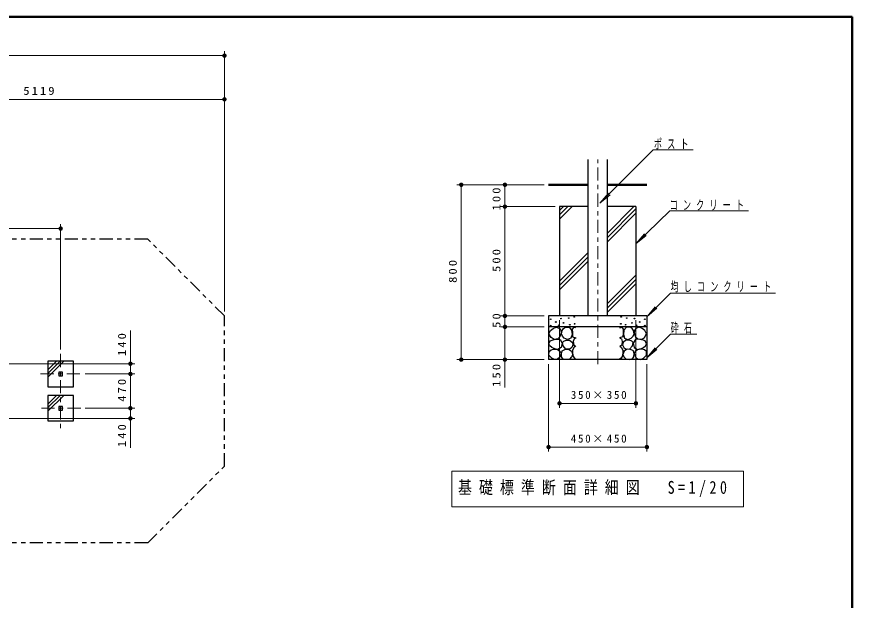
# Model space of a CAD drawing. Units: millimetres on the paper, scale 1:60, with parts at other scales. Extents: x -385 to 0, y -594 to 267.
# Drawn here: x -191.3 to 0, y -460.5 to -327 of the extents above; entities that cross this region are included whole.
import ezdxf

# ---------------------------------------------------------------- set-up
doc = ezdxf.new("R2010")
doc.units = ezdxf.units.MM
doc.linetypes.add('USER2', pattern=[6, 3, -1, 1, -1])
doc.linetypes.add('USER3', pattern=[8, 3, -1, 1, -1, 1, -1])
doc.layers.add('LY_1', color=7, linetype='Continuous', lineweight=25)
doc.styles.add('ＭＳ ゴシック', font='')
doc.styles.get('ＭＳ ゴシック').set_extended_font_data('MS Gothic')

# ---------------------------------------------------------------- blocks, each defined once
blk = doc.blocks.new('filled_dot')
at = {"color": 0, "linetype": 'Continuous', "lineweight": -2, "const_width": 1.25}
blk.add_lwpolyline([(-0.625, 0, 1), (0.625, 0, 1)], format="xyb", close=True, dxfattribs=at)

msp = doc.modelspace()

# ---------------------------------------------------------------- linework, layer by layer
at = {"layer": 'LY_1', "lineweight": 50}
for p, q in [((0, -327), (-385, -327)), ((0, -594), (0, -327)), ((-60.499, -365.451), (-69.521, -365.451)), ((-47.021, -365.451), (-56.044, -365.451))]:
    msp.add_line(p, q, dxfattribs=at)
at = {"layer": 'LY_1', "lineweight": 13}
for p, q in [((-355.064, -335.903), (-143.721, -335.903)), ((-143.721, -394.464), (-143.721, -334.903)), ((-229.038, -345.903), (-143.721, -345.903)), ((-45.547, -357.466), (-57.758, -369.677)), ((-45.547, -357.466), (-36.397, -357.466)), ((-80.521, -365.451), (-90.521, -365.451)), ((-89.521, -405.451), (-89.521, -365.451)), ((-70.521, -365.451), (-80.521, -365.451)), ((-79.521, -370.451), (-79.521, -365.451)), ((-57.758, -369.677), (-55.83, -367.379)), ((-57.758, -369.677), (-55.46, -367.749)), ((-68.021, -370.451), (-80.521, -370.451)), ((-79.521, -395.451), (-79.521, -370.451)), ((-67.021, -373.34), (-64.132, -370.451)), ((-67.021, -372.35), (-65.122, -370.451)), ((-67.021, -371.36), (-66.112, -370.451)), ((-56.044, -376.505), (-49.99, -370.451)), ((-56.044, -377.495), (-49.521, -370.972)), ((-56.044, -378.485), (-49.521, -371.962)), ((-41.797, -371.441), (-49.521, -378.938)), ((-41.797, -371.441), (-23.797, -371.441)), ((-181.221, -403.141), (-181.221, -374.473)), ((-229.038, -375.473), (-181.221, -375.473)), ((-49.521, -378.938), (-47.559, -376.669)), ((-49.521, -378.938), (-47.195, -377.044)), ((-67.021, -387.482), (-60.499, -380.96)), ((-67.021, -388.472), (-60.499, -381.95)), ((-67.021, -389.462), (-60.499, -382.94)), ((-56.044, -392.627), (-49.521, -386.104)), ((-56.044, -393.617), (-49.521, -387.094)), ((-56.044, -394.607), (-49.521, -388.084)), ((-41.612, -390.222), (-47.021, -395.631)), ((-41.612, -390.222), (-17.612, -390.222)), ((-47.021, -395.631), (-45.093, -393.333)), ((-47.021, -395.631), (-44.723, -393.703)), ((-70.521, -395.451), (-80.521, -395.451)), ((-79.521, -397.951), (-79.521, -395.451)), ((-67.021, -396.451), (-67.021, -416.451)), ((-49.521, -396.451), (-49.521, -416.451)), ((-165.254, -398.76), (-165.254, -408.724)), ((-70.521, -397.951), (-80.521, -397.951)), ((-79.521, -411.821), (-79.521, -397.951)), ((-41.612, -399.659), (-47.021, -405.068)), ((-41.612, -399.659), (-35.568, -399.659)), ((-47.021, -405.068), (-45.093, -402.769)), ((-47.021, -405.068), (-44.723, -403.139)), ((-80.521, -405.451), (-90.521, -405.451)), ((-70.521, -405.451), (-80.521, -405.451)), ((-223.455, -406.391), (-164.254, -406.391)), ((-184.138, -407.777), (-182.168, -405.807)), ((-184.138, -408.602), (-181.343, -405.807)), ((-184.138, -409.427), (-180.518, -405.807)), ((-69.521, -406.451), (-69.521, -426.451)), ((-47.021, -406.451), (-47.021, -426.451)), ((-175.638, -408.724), (-164.254, -408.724)), ((-165.254, -408.724), (-165.254, -416.557)), ((-184.138, -415.611), (-182.168, -413.641)), ((-184.138, -416.436), (-181.343, -413.641)), ((-184.138, -417.261), (-180.518, -413.641)), ((-175.638, -416.557), (-164.254, -416.557)), ((-165.254, -416.557), (-165.254, -425.602)), ((-49.521, -415.451), (-67.021, -415.451)), ((-223.455, -418.891), (-164.254, -418.891)), ((-47.021, -425.451), (-69.521, -425.451)), ((-91.671, -430.962), (-91.671, -439.095)), ((-24.871, -430.962), (-91.671, -430.962)), ((-24.871, -439.095), (-24.871, -430.962)), ((-91.671, -439.095), (-24.871, -439.095))]:
    msp.add_line(p, q, dxfattribs=at)
at = {"layer": 'LY_1'}
for p, q in [((-60.499, -395.451), (-60.499, -359.644)), ((-56.044, -395.451), (-56.044, -359.644)), ((-60.499, -370.451), (-67.021, -370.451)), ((-67.021, -370.451), (-67.021, -395.451)), ((-49.521, -370.451), (-56.044, -370.451)), ((-49.521, -370.451), (-49.521, -395.451)), ((-47.021, -395.451), (-69.521, -395.451)), ((-69.521, -395.451), (-69.521, -405.451)), ((-47.021, -395.451), (-47.021, -405.451)), ((-47.021, -397.951), (-69.521, -397.951)), ((-47.021, -405.451), (-69.521, -405.451)), ((-184.138, -405.807), (-184.138, -411.641)), ((-178.305, -405.807), (-184.138, -405.807)), ((-178.305, -411.641), (-178.305, -405.807)), ((-184.138, -411.641), (-178.305, -411.641)), ((-184.138, -413.641), (-184.138, -419.474)), ((-178.305, -413.641), (-184.138, -413.641)), ((-178.305, -419.474), (-178.305, -413.641)), ((-184.138, -419.474), (-178.305, -419.474))]:
    msp.add_line(p, q, dxfattribs=at)
at = {"layer": 'LY_1', "linetype": 'USER2', "lineweight": 13}
for p, q in [((-58.271, -406.474), (-58.271, -359.644)), ((-181.221, -404.141), (-181.221, -421.141)), ((-185.805, -408.724), (-176.638, -408.724)), ((-176.638, -416.557), (-185.805, -416.557))]:
    msp.add_line(p, q, dxfattribs=at)
at = {"layer": 'LY_1', "linetype": 'USER3'}
for p, q in [((-161.295, -377.891), (-196.474, -377.891)), ((-143.721, -395.464), (-161.295, -377.891)), ((-143.721, -429.817), (-143.721, -395.464)), ((-161.295, -447.391), (-143.721, -429.817)), ((-161.295, -447.391), (-197.594, -447.391))]:
    msp.add_line(p, q, dxfattribs=at)
at = {"layer": 'LY_1'}
for points in [[(-68.276, -400.811), (-68.946, -400.358), (-69.471, -399.543), (-69.055, -398.818), (-68.457, -398.311), (-67.769, -397.985), (-66.954, -398.33), (-66.684, -398.791), (-66.61, -399.326), (-66.918, -400.249), (-67.443, -400.684)], [(-65.177, -400.869), (-65.954, -400.524), (-66.373, -400.071), (-66.579, -399.51), (-66.428, -398.755), (-66.118, -398.298), (-65.673, -398), (-64.832, -398.043), (-64.25, -398.734), (-64.163, -399.704), (-64.422, -400.524)], [(-51.366, -400.869), (-50.589, -400.524), (-50.17, -400.071), (-49.964, -399.51), (-50.115, -398.755), (-50.425, -398.298), (-50.87, -398), (-51.711, -398.043), (-52.293, -398.734), (-52.38, -399.704), (-52.121, -400.524)], [(-48.267, -400.811), (-47.597, -400.358), (-47.072, -399.543), (-47.488, -398.818), (-48.086, -398.311), (-48.774, -397.985), (-49.589, -398.33), (-49.859, -398.791), (-49.933, -399.326), (-49.625, -400.249), (-49.1, -400.684)], [(-68.131, -402.947), (-68.765, -402.676), (-69.236, -402.316), (-69.471, -401.843), (-69.127, -401.155), (-68.258, -400.865), (-67.524, -400.73), (-66.881, -400.829), (-66.392, -401.68), (-66.61, -402.64), (-67.389, -403.092)], [(-65.544, -403.026), (-66.191, -402.314), (-66.363, -401.559), (-66.044, -401.204), (-65.522, -400.998), (-64.702, -400.998), (-64.055, -401.559), (-63.948, -402.055), (-64.228, -402.681), (-64.616, -402.983)], [(-50.999, -403.026), (-50.352, -402.314), (-50.18, -401.559), (-50.499, -401.204), (-51.021, -400.998), (-51.841, -400.998), (-52.488, -401.559), (-52.595, -402.055), (-52.315, -402.681), (-51.927, -402.983)], [(-48.412, -402.947), (-47.778, -402.676), (-47.307, -402.316), (-47.072, -401.843), (-47.416, -401.155), (-48.285, -400.865), (-49.019, -400.73), (-49.662, -400.829), (-50.151, -401.68), (-49.933, -402.64), (-49.154, -403.092)], [(-68.149, -405.392), (-68.765, -405.139), (-69.471, -404.432), (-69.399, -403.581), (-68.957, -403.2), (-68.366, -403.038), (-67.85, -403.053), (-67.352, -403.219), (-66.868, -403.559), (-66.61, -404.016), (-66.99, -404.94), (-67.461, -405.374)], [(-66.601, -404.104), (-66.428, -403.414), (-65.781, -403.134), (-64.983, -403.091), (-64.293, -403.479), (-63.991, -404.277), (-64.25, -404.838), (-64.767, -405.312), (-65.587, -405.42), (-66.169, -405.377), (-66.541, -404.845)], [(-49.942, -404.104), (-50.115, -403.414), (-50.762, -403.134), (-51.56, -403.091), (-52.25, -403.479), (-52.552, -404.277), (-52.293, -404.838), (-51.776, -405.312), (-50.956, -405.42), (-50.374, -405.377), (-50.002, -404.845)], [(-48.394, -405.392), (-47.778, -405.139), (-47.072, -404.432), (-47.144, -403.581), (-47.586, -403.2), (-48.177, -403.038), (-48.693, -403.053), (-49.191, -403.219), (-49.675, -403.559), (-49.933, -404.016), (-49.553, -404.94), (-49.082, -405.374)], [(-180.805, -408.307), (-181.638, -408.307), (-181.638, -409.141), (-180.805, -409.141)], [(-180.805, -416.141), (-181.638, -416.141), (-181.638, -416.974), (-180.805, -416.974)]]:
    msp.add_lwpolyline(points, close=True, dxfattribs=at)
for points in [[(-63.308, -398.167), (-63.779, -398.004), (-64.105, -398.511), (-64.068, -399.326), (-64.032, -400.267), (-63.29, -400.485)], [(-53.235, -398.167), (-52.764, -398.004), (-52.438, -398.511), (-52.475, -399.326), (-52.511, -400.267), (-53.253, -400.485)], [(-63.308, -400.503), (-63.706, -400.684), (-63.887, -401.336), (-63.779, -402.151), (-63.326, -402.368)], [(-53.235, -400.503), (-52.837, -400.684), (-52.656, -401.336), (-52.764, -402.151), (-53.217, -402.368)], [(-63.308, -402.368), (-63.67, -402.585), (-64.014, -403.273), (-64.05, -403.998), (-63.869, -404.722), (-63.616, -405.121), (-63.271, -405.356)], [(-53.235, -402.368), (-52.873, -402.585), (-52.529, -403.273), (-52.493, -403.998), (-52.674, -404.722), (-52.927, -405.121), (-53.271, -405.356)]]:
    msp.add_lwpolyline(points, dxfattribs=at)
for centre in [(-64.907, -395.936), (-63.643, -395.678), (-52.9, -395.678), (-51.636, -395.936), (-69.037, -396.22), (-69.037, -397.665), (-67.876, -396.839), (-67.179, -397.588), (-66.688, -396.065), (-66.095, -397.046), (-64.649, -397.459), (-63.565, -397.252), (-52.978, -397.252), (-51.894, -397.459), (-50.448, -397.046), (-49.855, -396.065), (-49.364, -397.588), (-48.667, -396.839), (-47.506, -396.22), (-47.506, -397.665)]:
    msp.add_circle(centre, 0.0774, dxfattribs=at)

# ---------------------------------------------------------------- block references
at = {"layer": 'LY_1', "lineweight": 13, "xscale": 0.4, "yscale": 0.4}
for p, rotation in [((-143.721, -335.903), 180), ((-143.721, -345.903), 180), ((-89.521, -365.451), 270), ((-79.521, -365.451), 270), ((-79.521, -370.451), 90), ((-79.521, -370.451), 270), ((-181.221, -375.473), 180), ((-79.521, -395.451), 90), ((-79.521, -395.451), 270), ((-79.521, -397.951), 90), ((-79.521, -397.951), 270), ((-89.521, -405.451), 90), ((-79.521, -405.451), 90), ((-165.254, -406.391), 270), ((-165.254, -408.724), 90), ((-165.254, -408.724), 270), ((-49.521, -415.451), 180), ((-165.254, -416.557), 90), ((-165.254, -416.557), 270), ((-165.254, -418.891), 90), ((-47.021, -425.451), 180)]:
    msp.add_blockref('filled_dot', p, dxfattribs=dict(at, rotation=rotation))
for p in [(-67.021, -415.451), (-69.521, -425.451)]:
    msp.add_blockref('filled_dot', p, dxfattribs=at)

# ---------------------------------------------------------------- texts
at = {"layer": 'LY_1', "style": 'ＭＳ ゴシック'}
for s, insert, char_height, attachment_point in [('\\T1.33;\\W1.15;5119', (-185.959, -344.903), 1.833, 8), ('\\T1.64;\\W0.6;ポスト', (-45.397, -357.316), 2.199, 7), ('\\T1.64;\\W0.6;コンクリート', (-41.797, -371.291), 2.199, 7), ('\\T1.64;\\W0.6;均しコンクリート', (-41.612, -390.072), 2.199, 7), ('\\T1.64;\\W0.6;砕石', (-41.568, -399.509), 2.199, 7), ('\\T1.32;350×350', (-57.847, -414.451), 1.833, 8), ('\\T1.32;450×450', (-57.847, -424.451), 1.833, 8), ('\\T1.5;\\W0.8;基礎標準断面詳細図\u3000S=1/20', (-90.271, -435.028), 2.933, 4)]:
    msp.add_mtext(s, dxfattribs=dict(at, insert=insert, char_height=char_height, attachment_point=attachment_point))
at = {"layer": 'LY_1', "char_height": 1.833, "attachment_point": 8, "rotation": 90, "style": 'ＭＳ ゴシック'}
for s, insert in [('\\T1.33;\\W1.15;100', (-80.521, -368.468)), ('\\T1.33;\\W1.15;500', (-80.521, -382.534)), ('\\T1.33;\\W1.15;800', (-90.521, -385.034)), ('\\T1.34;\\W1.15;50', (-80.521, -396.273)), ('\\T1.33;\\W1.15;140', (-166.254, -401.76)), ('\\T1.33;\\W1.15;150', (-80.521, -408.821)), ('\\T1.33;\\W1.15;470', (-166.254, -412.226)), ('\\T1.33;\\W1.15;140', (-166.254, -422.602))]:
    msp.add_mtext(s, dxfattribs=dict(at, insert=insert))

doc.saveas('drawing.dxf')
